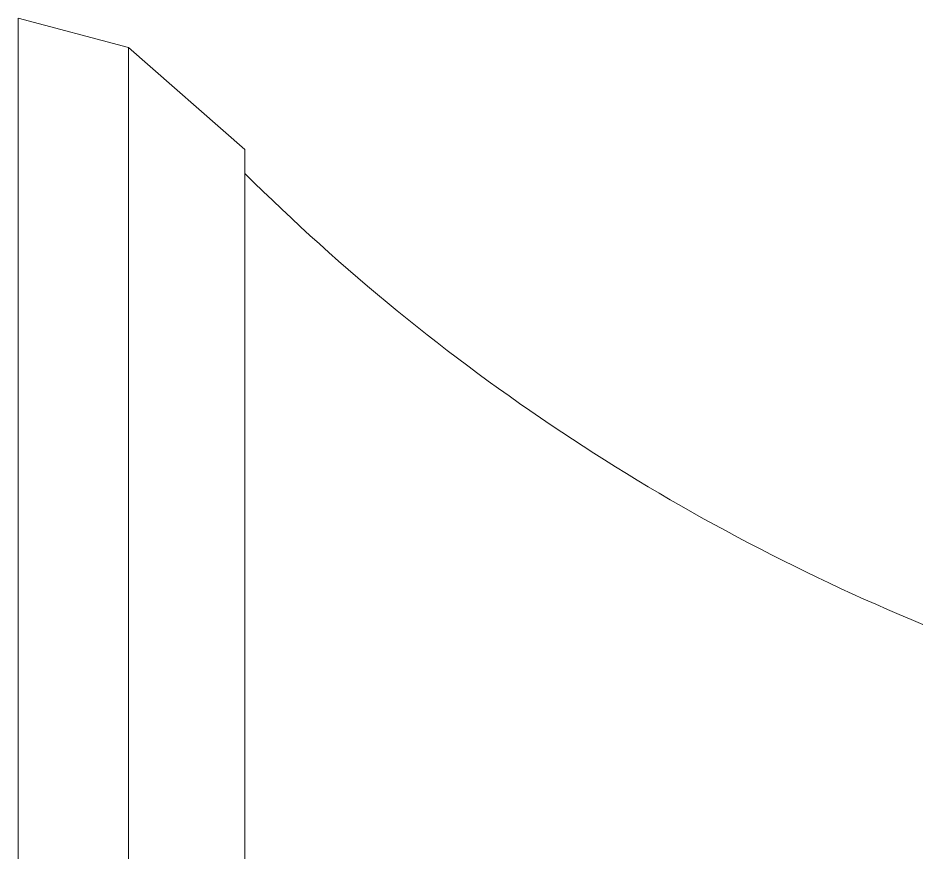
# Model space of a CAD drawing. Header units: metres. Extents: x -5 to 264, y -2 to 18.
# Drawn here: x 12.7233 to 13.0296, y 13.6614 to 13.9441 of the extents above; entities that cross this region are included whole.
import ezdxf

# ---------------------------------------------------------------- set-up
doc = ezdxf.new("R2010")
doc.units = ezdxf.units.M
doc.layers.add('A-ROOF', color=7, linetype='Continuous', lineweight=9)

# ---------------------------------------------------------------- blocks, each defined once
blk = doc.blocks.new('Telhados 1 - Telhados 1-4018348-CORTE A_A')
at = {"layer": 'A-ROOF'}
for p, q in [((12.72329, 13.94412), (12.76064, 13.93412)), ((12.72329, 13.63978), (12.72329, 13.94412)), ((12.76064, 13.93412), (12.80006, 13.8996)), ((12.76064, 13.62977), (12.76064, 13.93412)), ((12.80006, 13.59525), (12.80006, 13.8996))]:
    blk.add_line(p, q, dxfattribs=at)
blk.add_ellipse((13.29968, 14.3935), major_axis=(0.70825, 0), ratio=0.99995, start_param=3.929363, end_param=4.321198, dxfattribs=at)

msp = doc.modelspace()

# ---------------------------------------------------------------- block references
at = {"layer": 'A-ROOF'}
msp.add_blockref('Telhados 1 - Telhados 1-4018348-CORTE A_A', (0, 0), dxfattribs=at)

doc.saveas('drawing.dxf')
